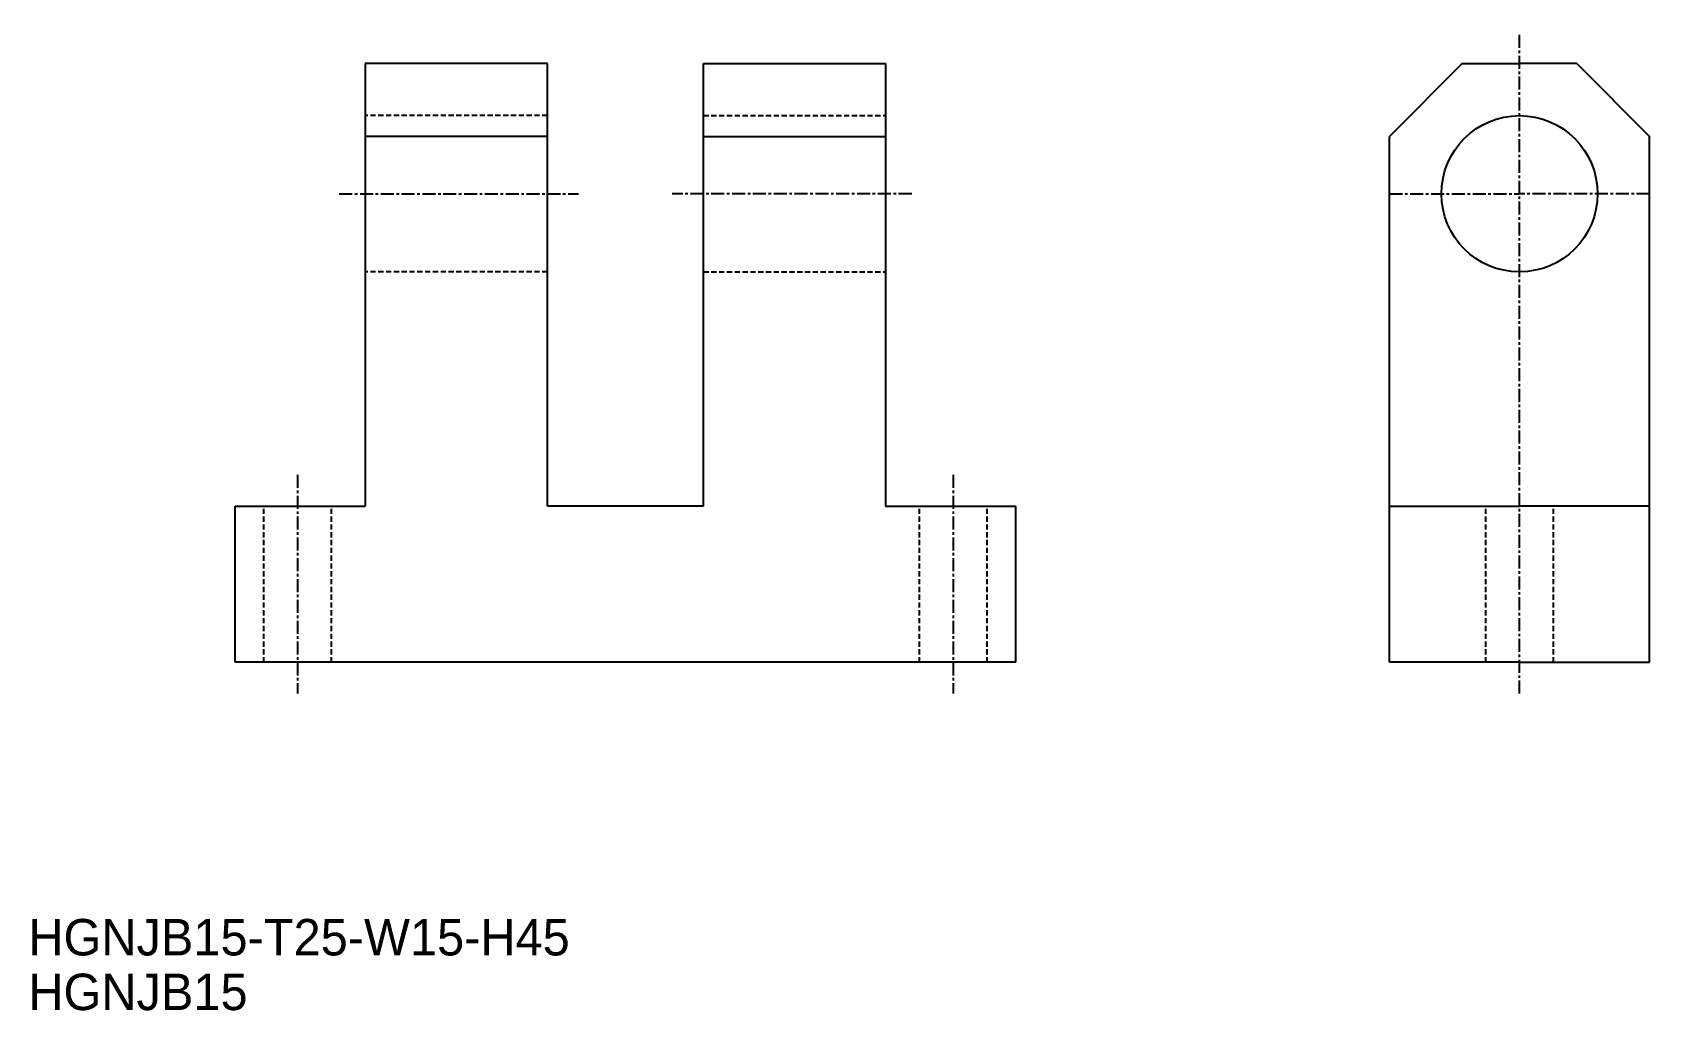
# Model space of a CAD drawing. Extents: x 1 to 156, y 1 to 95.
import ezdxf

# ---------------------------------------------------------------- set-up
doc = ezdxf.new("R2010")
doc.units = 0
doc.linetypes.add('CENTER', pattern=[2, 1.25, -0.25, 0.25, -0.25])
doc.linetypes.add('DASHED', pattern=[0.75, 0.5, -0.25])
doc.layers.get('0').update_dxf_attribs({"linetype": 'CONTINUOUS'})
doc.layers.add('CENTER', color=1, linetype='CENTER')

msp = doc.modelspace()

# ---------------------------------------------------------------- linework, layer by layer
at = {"color": 7, "linetype": 'CONTINUOUS'}
for p, q in [((32.82, 91.83), (32.82, 49.33)), ((50.32, 91.83), (32.82, 91.83)), ((50.32, 49.33), (50.32, 91.83)), ((65.32, 49.33), (65.32, 91.83)), ((65.32, 91.83), (82.82, 91.83)), ((82.82, 91.83), (82.82, 49.33)), ((138.22, 91.83), (131.22, 84.83)), ((138.22, 91.83), (143.72, 91.83)), ((149.22, 91.83), (143.72, 91.83)), ((149.22, 91.83), (156.22, 84.83)), ((50.32, 84.83), (32.82, 84.83)), ((65.32, 84.83), (82.82, 84.83)), ((131.22, 34.33), (131.22, 84.83)), ((156.22, 34.33), (156.22, 84.83)), ((20.32, 34.33), (20.32, 49.33)), ((20.32, 49.33), (32.82, 49.33)), ((65.32, 49.33), (50.32, 49.33)), ((82.82, 49.33), (95.32, 49.33)), ((95.32, 34.33), (95.32, 49.33)), ((131.22, 49.33), (143.72, 49.33)), ((156.22, 49.33), (143.72, 49.33)), ((95.32, 34.33), (20.32, 34.33)), ((143.72, 34.33), (131.22, 34.33)), ((143.72, 34.33), (156.22, 34.33))]:
    msp.add_line(p, q, dxfattribs=at)
at = {"color": 3, "linetype": 'DASHED'}
for p, q in [((50.32, 86.83), (32.82, 86.83)), ((65.32, 86.83), (82.82, 86.83)), ((50.32, 71.83), (32.82, 71.83)), ((65.32, 71.83), (82.82, 71.83)), ((23.07, 34.33), (23.07, 49.33)), ((29.57, 34.33), (29.57, 49.33)), ((86.07, 34.33), (86.07, 49.33)), ((92.57, 34.33), (92.57, 49.33)), ((140.47, 34.33), (140.47, 49.33)), ((146.97, 34.33), (146.97, 49.33))]:
    msp.add_line(p, q, dxfattribs=at)
at = {"color": 7, "linetype": 'CONTINUOUS'}
msp.add_circle((143.72, 79.33), 7.5, dxfattribs=at)
at = {"layer": 'CENTER', "color": 1, "linetype": 'CENTER'}
for p, q in [((143.72, 31.33), (143.72, 94.83)), ((30.32, 79.33), (53.32, 79.33)), ((85.32, 79.33), (62.32, 79.33)), ((131.22, 79.33), (143.72, 79.33)), ((156.22, 79.33), (143.72, 79.33)), ((26.32, 52.33), (26.32, 31.33)), ((89.32, 52.33), (89.32, 31.33))]:
    msp.add_line(p, q, dxfattribs=at)

# ---------------------------------------------------------------- texts
at = {"color": 7, "linetype": 'CONTINUOUS'}
for s, p in [('HGNJB15-T25-W15-H45', (0.45, 6.18)), ('HGNJB15', (0.45, 0.93))]:
    msp.add_text(s, height=3.5, dxfattribs=at).set_placement(p)

doc.saveas('drawing.dxf')
